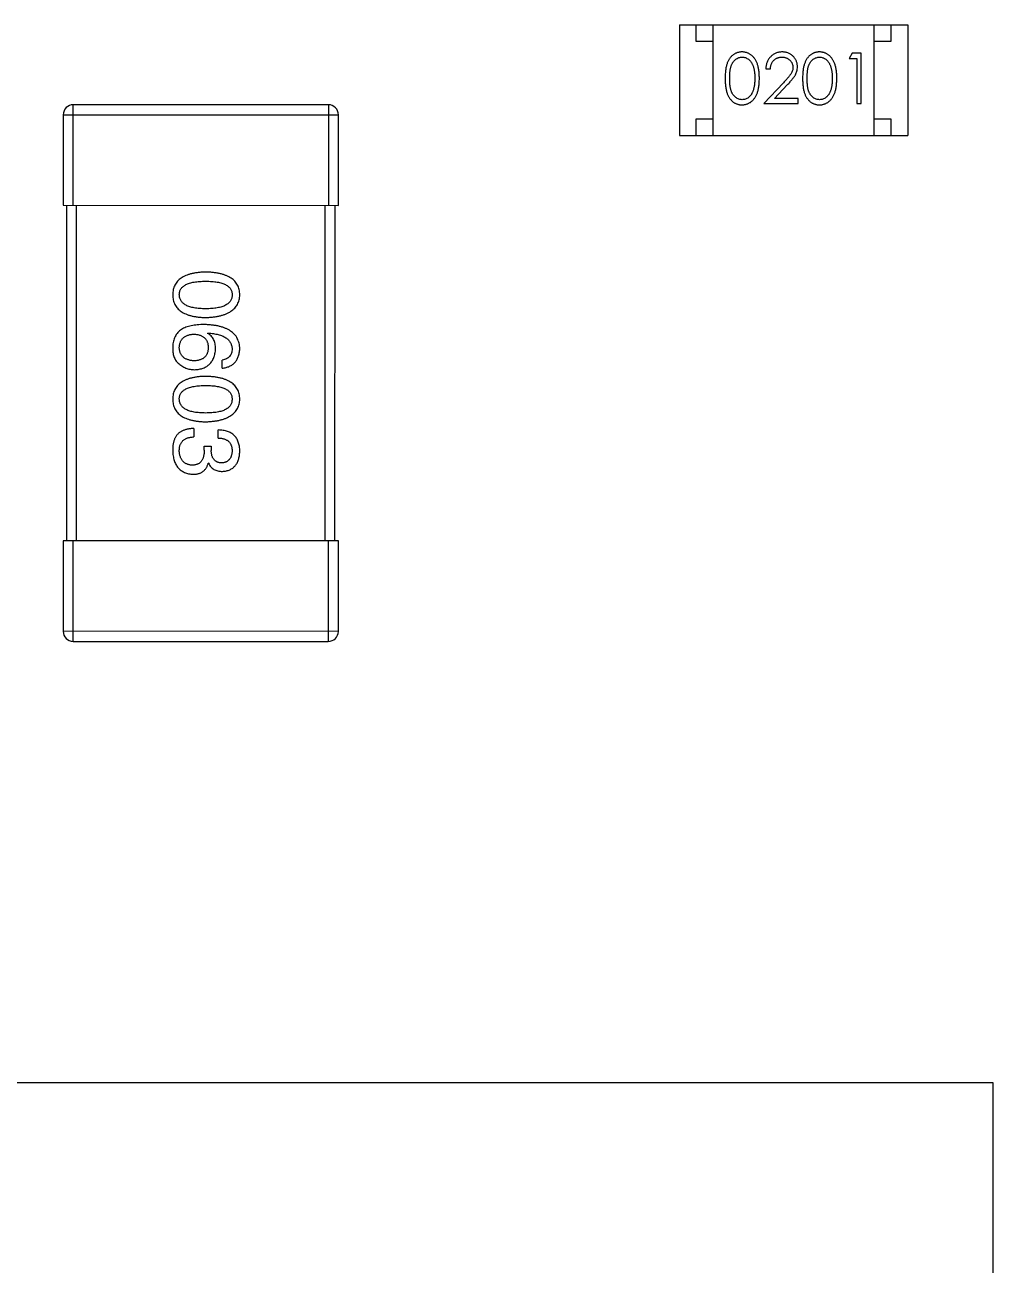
# Model space of a CAD drawing. Header units: millimetres. Extents: x 453.6 to 545.9, y 214.7 to 294.3.
# Drawn here: x 487.681 to 490.567, y 274.02 to 277.718 of the extents above; entities that cross this region are included whole.
import ezdxf

# ---------------------------------------------------------------- set-up
doc = ezdxf.new("R2010")
doc.units = ezdxf.units.MM
doc.header["$LTSCALE"] = 30.734
doc.layers.get('0').update_dxf_attribs({"linetype": 'CONTINUOUS'})

msp = doc.modelspace()

# ---------------------------------------------------------------- linework, layer by layer
at = {"linetype": 'Continuous'}
for p, q in [((489.632, 277.7181), (489.632, 277.3881)), ((489.632, 277.7181), (490.312, 277.7179)), ((489.682, 277.6681), (489.682, 277.7181)), ((489.732, 277.3881), (489.732, 277.7181)), ((490.212, 277.388), (490.212, 277.718)), ((490.262, 277.718), (490.262, 277.668)), ((490.312, 277.7179), (490.312, 277.3879)), ((489.732, 277.6681), (489.682, 277.6681)), ((490.262, 277.668), (490.212, 277.668)), ((490.1461, 277.6333), (490.1373, 277.6179)), ((490.1738, 277.6333), (490.1461, 277.6333)), ((490.1738, 277.4833), (490.1738, 277.6333)), ((490.1373, 277.6179), (490.1604, 277.6179)), ((490.1604, 277.6179), (490.1603, 277.4833)), ((489.8892, 277.5872), (489.9027, 277.5871)), ((489.9416, 277.5454), (489.8834, 277.4833)), ((489.9155, 277.4987), (489.9531, 277.5387)), ((487.8255, 277.18), (487.8255, 277.48)), ((488.5855, 277.4798), (487.8255, 277.48)), ((488.5855, 277.4798), (488.5855, 277.1798)), ((489.8834, 277.4833), (489.9853, 277.4833)), ((489.9853, 277.4987), (489.9155, 277.4987)), ((489.9853, 277.4833), (489.9853, 277.4987)), ((490.1603, 277.4833), (490.1738, 277.4833)), ((487.7955, 277.45), (487.7955, 277.18)), ((487.7955, 277.45), (488.6155, 277.4498)), ((488.6155, 277.1798), (488.6155, 277.4498)), ((489.682, 277.3881), (489.682, 277.4381)), ((489.682, 277.4381), (489.732, 277.4381)), ((490.212, 277.438), (490.262, 277.438)), ((490.262, 277.438), (490.262, 277.388)), ((489.632, 277.3881), (490.312, 277.3879)), ((487.7955, 277.18), (488.6155, 277.1798)), ((487.8055, 277.18), (487.8053, 276.18)), ((487.8353, 276.18), (487.8355, 277.18)), ((488.5755, 277.1798), (488.5753, 276.1798)), ((488.6053, 276.1798), (488.6055, 277.1798)), ((488.2255, 276.7982), (488.2266, 276.7993)), ((488.2692, 276.6944), (488.2692, 276.7184)), ((488.185, 276.5146), (488.185, 276.4895)), ((488.2572, 276.4862), (488.2572, 276.5103)), ((488.2156, 276.4502), (488.2156, 276.4622)), ((488.2156, 276.4622), (488.2364, 276.4622)), ((488.2364, 276.4622), (488.2364, 276.4491)), ((488.2287, 276.4108), (488.2276, 276.4108)), ((487.7953, 276.18), (487.7953, 275.91)), ((488.6153, 276.1798), (487.7953, 276.18)), ((487.8253, 275.88), (487.8253, 276.18)), ((488.5853, 276.1798), (488.5853, 275.8798)), ((488.6153, 275.9098), (488.6153, 276.1798)), ((488.6153, 275.9098), (487.7953, 275.91)), ((487.8253, 275.88), (488.5853, 275.8798)), ((490.5668, 274.5636), (487.4168, 274.5641)), ((490.5662, 271.4636), (490.5668, 274.5636))]:
    msp.add_line(p, q, dxfattribs=at)
for centre, start, end in [((487.8255, 277.45), 89.99, 179.99), ((488.5855, 277.4498), 359.99, 89.99), ((487.8253, 275.91), 179.99, 269.99), ((488.5853, 275.9098), 269.99, 359.99)]:
    msp.add_arc(centre, 0.03, start, end, dxfattribs=at)
for points, knots in [([(489.8182, 277.6372), (489.817, 277.6371), (489.8147, 277.6371), (489.8112, 277.6367), (489.8079, 277.636), (489.8046, 277.6351), (489.8014, 277.6339), (489.7982, 277.6325), (489.7952, 277.6308), (489.7923, 277.6288), (489.7894, 277.6266), (489.7868, 277.6242), (489.7843, 277.6214), (489.782, 277.6185), (489.7798, 277.6153), (489.7778, 277.6118), (489.776, 277.6081), (489.7743, 277.6042), (489.7728, 277.5998), (489.7716, 277.5951), (489.7704, 277.59), (489.7696, 277.5845), (489.7689, 277.5785), (489.7684, 277.5721), (489.7681, 277.5653), (489.7681, 277.5607), (489.768, 277.5583)], [0, 0, 0, 0, 0.033742, 0.066533, 0.099153, 0.13154, 0.164087, 0.196563, 0.229707, 0.263315, 0.297504, 0.331686, 0.366482, 0.4021, 0.438958, 0.476748, 0.515985, 0.556589, 0.599519, 0.645765, 0.695487, 0.748721, 0.805687, 0.866754, 0.931405, 1, 1, 1, 1]), ([(489.87, 277.5582), (489.8699, 277.5606), (489.8699, 277.565), (489.8696, 277.5716), (489.8691, 277.5778), (489.8683, 277.5837), (489.8674, 277.5891), (489.8662, 277.5943), (489.8648, 277.599), (489.8632, 277.6034), (489.8614, 277.6075), (489.8595, 277.6114), (489.8573, 277.6149), (489.8551, 277.6182), (489.8527, 277.6212), (489.8501, 277.624), (489.8474, 277.6265), (489.8445, 277.6288), (489.8416, 277.6308), (489.8385, 277.6325), (489.8353, 277.6339), (489.832, 277.6351), (489.8287, 277.636), (489.8253, 277.6367), (489.8218, 277.6371), (489.8194, 277.6371), (489.8182, 277.6372)], [0, 0, 0, 0, 0.065278, 0.127205, 0.186168, 0.241675, 0.294115, 0.343609, 0.390387, 0.434463, 0.476646, 0.517002, 0.555936, 0.593716, 0.630057, 0.665601, 0.700745, 0.734917, 0.768681, 0.802087, 0.834849, 0.867433, 0.900138, 0.932806, 0.966212, 1, 1, 1, 1]), ([(489.9381, 277.6371), (489.9364, 277.6371), (489.9332, 277.637), (489.9283, 277.6364), (489.9237, 277.6352), (489.9193, 277.6337), (489.9151, 277.6317), (489.911, 277.6293), (489.9072, 277.6264), (489.9037, 277.6231), (489.9004, 277.6195), (489.8975, 277.6156), (489.8951, 277.6115), (489.8931, 277.6071), (489.8914, 277.6024), (489.8903, 277.5976), (489.8895, 277.5924), (489.8893, 277.5889), (489.8892, 277.5872)], [0, 0, 0, 0, 0.06445, 0.126725, 0.187421, 0.247417, 0.306749, 0.366595, 0.427749, 0.490235, 0.553031, 0.614805, 0.676505, 0.738096, 0.801021, 0.864897, 0.931209, 1, 1, 1, 1]), ([(489.9834, 277.5925), (489.9834, 277.594), (489.9833, 277.5969), (489.9827, 277.6013), (489.9817, 277.6054), (489.9804, 277.6094), (489.9786, 277.6133), (489.9764, 277.617), (489.9739, 277.6205), (489.9709, 277.6239), (489.9677, 277.627), (489.9642, 277.6297), (489.9604, 277.632), (489.9565, 277.6339), (489.9522, 277.6354), (489.9477, 277.6364), (489.943, 277.637), (489.9398, 277.6371), (489.9381, 277.6371)], [0, 0, 0, 0, 0.06271, 0.123347, 0.183401, 0.242828, 0.302097, 0.36242, 0.423725, 0.487032, 0.550491, 0.612709, 0.674265, 0.73617, 0.799211, 0.863483, 0.930525, 1, 1, 1, 1]), ([(490.049, 277.6371), (490.0478, 277.6371), (490.0455, 277.6371), (490.042, 277.6367), (490.0386, 277.636), (490.0353, 277.6351), (490.0321, 277.6339), (490.029, 277.6324), (490.026, 277.6307), (490.023, 277.6288), (490.0202, 277.6266), (490.0175, 277.6241), (490.0151, 277.6214), (490.0128, 277.6184), (490.0106, 277.6152), (490.0086, 277.6118), (490.0068, 277.6081), (490.0051, 277.6041), (490.0036, 277.5998), (490.0023, 277.5951), (490.0012, 277.59), (490.0004, 277.5845), (489.9997, 277.5785), (489.9992, 277.5721), (489.9989, 277.5653), (489.9988, 277.5606), (489.9988, 277.5582)], [0, 0, 0, 0, 0.033742, 0.066533, 0.099153, 0.13154, 0.164087, 0.196563, 0.229707, 0.263315, 0.297504, 0.331686, 0.366482, 0.4021, 0.438958, 0.476748, 0.515985, 0.556589, 0.599519, 0.645765, 0.695487, 0.748721, 0.805687, 0.866754, 0.931405, 1, 1, 1, 1]), ([(490.1007, 277.5582), (490.1007, 277.5605), (490.1007, 277.565), (490.1004, 277.5716), (490.0998, 277.5778), (490.0991, 277.5836), (490.0981, 277.5891), (490.097, 277.5942), (490.0955, 277.599), (490.094, 277.6034), (490.0921, 277.6075), (490.0902, 277.6113), (490.0881, 277.6149), (490.0859, 277.6182), (490.0835, 277.6212), (490.0809, 277.624), (490.0782, 277.6265), (490.0753, 277.6287), (490.0723, 277.6307), (490.0692, 277.6324), (490.0661, 277.6339), (490.0628, 277.6351), (490.0595, 277.636), (490.056, 277.6367), (490.0525, 277.6371), (490.0502, 277.6371), (490.049, 277.6371)], [0, 0, 0, 0, 0.065278, 0.127205, 0.186168, 0.241675, 0.294115, 0.343609, 0.390387, 0.434463, 0.476646, 0.517002, 0.555936, 0.593716, 0.630057, 0.665601, 0.700745, 0.734917, 0.768681, 0.802087, 0.834849, 0.867433, 0.900138, 0.932806, 0.966212, 1, 1, 1, 1]), ([(489.7815, 277.5583), (489.7815, 277.5603), (489.7815, 277.5642), (489.7818, 277.5699), (489.7821, 277.5752), (489.7826, 277.5801), (489.7832, 277.5846), (489.7841, 277.5888), (489.785, 277.5925), (489.7861, 277.5959), (489.7873, 277.599), (489.7887, 277.6019), (489.7902, 277.6046), (489.7918, 277.6071), (489.7935, 277.6095), (489.7954, 277.6116), (489.7975, 277.6136), (489.8003, 277.6158), (489.8041, 277.6181), (489.8088, 277.6203), (489.8137, 277.6215), (489.817, 277.6217), (489.8187, 277.6218)], [0, 0, 0, 0, 0.073302, 0.142286, 0.206253, 0.266017, 0.321612, 0.372532, 0.419497, 0.462398, 0.502825, 0.541489, 0.579034, 0.615143, 0.650298, 0.684912, 0.718701, 0.752189, 0.817245, 0.879117, 0.939613, 1, 1, 1, 1]), ([(489.8187, 277.6218), (489.8203, 277.6217), (489.8236, 277.6215), (489.8284, 277.6203), (489.8331, 277.6181), (489.8368, 277.6158), (489.8397, 277.6135), (489.8417, 277.6115), (489.8437, 277.6093), (489.8455, 277.6068), (489.8472, 277.6041), (489.8487, 277.6011), (489.8502, 277.598), (489.8515, 277.5945), (489.8527, 277.5909), (489.8537, 277.587), (489.8546, 277.5828), (489.8553, 277.5784), (489.8558, 277.5737), (489.8563, 277.5688), (489.8564, 277.5636), (489.8565, 277.5601), (489.8565, 277.5583)], [0, 0, 0, 0, 0.059689, 0.119507, 0.181075, 0.246162, 0.279894, 0.314468, 0.350403, 0.387474, 0.426147, 0.466624, 0.508745, 0.553328, 0.600058, 0.649177, 0.700552, 0.754894, 0.811825, 0.871514, 0.934319, 1, 1, 1, 1]), ([(489.9027, 277.5871), (489.9028, 277.5885), (489.903, 277.5911), (489.9038, 277.5949), (489.9047, 277.5984), (489.906, 277.6017), (489.9075, 277.6048), (489.9092, 277.6077), (489.9112, 277.6103), (489.9135, 277.6127), (489.9159, 277.6148), (489.9185, 277.6167), (489.9213, 277.6183), (489.9243, 277.6195), (489.9273, 277.6205), (489.9306, 277.6212), (489.934, 277.6217), (489.9363, 277.6217), (489.9374, 277.6218)], [0, 0, 0, 0, 0.073648, 0.143686, 0.210962, 0.275557, 0.338064, 0.399311, 0.4594, 0.51934, 0.579024, 0.637809, 0.695959, 0.754122, 0.813113, 0.873453, 0.935561, 1, 1, 1, 1]), ([(489.9374, 277.6218), (489.9386, 277.6217), (489.9408, 277.6217), (489.944, 277.6212), (489.9471, 277.6205), (489.9501, 277.6196), (489.9529, 277.6183), (489.9556, 277.6167), (489.9582, 277.6149), (489.9606, 277.6128), (489.9628, 277.6105), (489.9647, 277.6081), (489.9663, 277.6056), (489.9677, 277.603), (489.9687, 277.6002), (489.9694, 277.5973), (489.9699, 277.5944), (489.9699, 277.5924), (489.97, 277.5913)], [0, 0, 0, 0, 0.068027, 0.133505, 0.19695, 0.26027, 0.322741, 0.384982, 0.448465, 0.513424, 0.578224, 0.640011, 0.700094, 0.760067, 0.819012, 0.877878, 0.938035, 1, 1, 1, 1]), ([(489.97, 277.5913), (489.9699, 277.5897), (489.9698, 277.5865), (489.9687, 277.5817), (489.967, 277.577), (489.9651, 277.5732), (489.963, 277.5701), (489.9611, 277.5674), (489.9588, 277.5645), (489.9561, 277.5612), (489.953, 277.5577), (489.9496, 277.5538), (489.9457, 277.5497), (489.943, 277.5469), (489.9416, 277.5454)], [0, 0, 0, 0, 0.088014, 0.174976, 0.2638, 0.355443, 0.406413, 0.465519, 0.533076, 0.609353, 0.693899, 0.787171, 0.889197, 1, 1, 1, 1]), ([(489.9531, 277.5387), (489.9545, 277.5403), (489.9573, 277.5432), (489.9612, 277.5476), (489.9648, 277.5517), (489.968, 277.5556), (489.9708, 277.5592), (489.9733, 277.5626), (489.9754, 277.5658), (489.9777, 277.5696), (489.9801, 277.5743), (489.982, 277.5802), (489.9832, 277.5863), (489.9834, 277.5905), (489.9834, 277.5925)], [0, 0, 0, 0, 0.09953, 0.192079, 0.277712, 0.357454, 0.429648, 0.495771, 0.555538, 0.608657, 0.707578, 0.804328, 0.901298, 1, 1, 1, 1]), ([(490.0123, 277.5583), (490.0123, 277.5603), (490.0123, 277.5642), (490.0125, 277.5699), (490.0129, 277.5751), (490.0134, 277.58), (490.014, 277.5846), (490.0148, 277.5887), (490.0157, 277.5925), (490.0168, 277.5959), (490.0181, 277.599), (490.0194, 277.6019), (490.0209, 277.6046), (490.0226, 277.6071), (490.0243, 277.6094), (490.0262, 277.6116), (490.0282, 277.6135), (490.0311, 277.6158), (490.0348, 277.6181), (490.0395, 277.6202), (490.0444, 277.6215), (490.0478, 277.6217), (490.0494, 277.6217)], [0, 0, 0, 0, 0.073302, 0.142286, 0.206253, 0.266017, 0.321612, 0.372532, 0.419497, 0.462398, 0.502825, 0.541489, 0.579034, 0.615143, 0.650298, 0.684912, 0.718701, 0.752189, 0.817245, 0.879117, 0.939613, 1, 1, 1, 1]), ([(490.0494, 277.6217), (490.0511, 277.6217), (490.0543, 277.6215), (490.0592, 277.6202), (490.0639, 277.6181), (490.0676, 277.6158), (490.0705, 277.6135), (490.0725, 277.6115), (490.0745, 277.6092), (490.0763, 277.6068), (490.078, 277.604), (490.0795, 277.6011), (490.081, 277.5979), (490.0823, 277.5945), (490.0834, 277.5908), (490.0845, 277.5869), (490.0853, 277.5827), (490.0861, 277.5783), (490.0866, 277.5737), (490.087, 277.5688), (490.0872, 277.5636), (490.0872, 277.5601), (490.0873, 277.5583)], [0, 0, 0, 0, 0.059689, 0.119507, 0.181075, 0.246162, 0.279894, 0.314468, 0.350403, 0.387474, 0.426147, 0.466624, 0.508745, 0.553328, 0.600058, 0.649177, 0.700552, 0.754894, 0.811825, 0.871514, 0.934319, 1, 1, 1, 1]), ([(489.768, 277.5583), (489.7681, 277.5559), (489.7681, 277.5512), (489.7684, 277.5445), (489.7689, 277.5381), (489.7696, 277.5322), (489.7705, 277.5266), (489.7716, 277.5215), (489.7729, 277.5168), (489.7744, 277.5124), (489.7761, 277.5084), (489.7779, 277.5047), (489.78, 277.5012), (489.7821, 277.498), (489.7844, 277.4951), (489.7869, 277.4923), (489.7896, 277.4899), (489.7923, 277.4877), (489.7953, 277.4858), (489.7983, 277.4841), (489.8014, 277.4826), (489.8046, 277.4815), (489.8078, 277.4806), (489.8112, 277.4799), (489.8147, 277.4795), (489.817, 277.4795), (489.8182, 277.4795)], [0, 0, 0, 0, 0.068113, 0.132564, 0.193427, 0.250218, 0.303569, 0.353576, 0.400235, 0.443586, 0.484619, 0.524292, 0.56238, 0.599049, 0.63494, 0.669782, 0.704009, 0.737842, 0.771098, 0.803896, 0.836415, 0.868639, 0.900715, 0.933378, 0.966213, 1, 1, 1, 1]), ([(489.8186, 277.4949), (489.817, 277.4949), (489.8137, 277.4951), (489.8088, 277.4964), (489.8041, 277.4985), (489.8003, 277.5009), (489.7974, 277.5032), (489.7954, 277.5051), (489.7935, 277.5072), (489.7917, 277.5095), (489.7901, 277.5121), (489.7886, 277.5148), (489.7873, 277.5177), (489.786, 277.5208), (489.7849, 277.5242), (489.784, 277.528), (489.7833, 277.5321), (489.7826, 277.5366), (489.7821, 277.5415), (489.7818, 277.5468), (489.7815, 277.5524), (489.7815, 277.5563), (489.7815, 277.5583)], [0, 0, 0, 0, 0.060034, 0.120278, 0.182348, 0.247919, 0.281641, 0.315701, 0.350322, 0.385703, 0.421819, 0.459196, 0.497866, 0.538301, 0.58121, 0.628183, 0.679403, 0.734699, 0.794074, 0.858416, 0.927049, 1, 1, 1, 1]), ([(489.8182, 277.4795), (489.8194, 277.4795), (489.8217, 277.4795), (489.8253, 277.48), (489.8287, 277.4806), (489.832, 277.4816), (489.8353, 277.4828), (489.8385, 277.4842), (489.8416, 277.486), (489.8446, 277.4879), (489.8475, 277.4902), (489.8502, 277.4927), (489.8528, 277.4955), (489.8552, 277.4986), (489.8575, 277.5019), (489.8596, 277.5054), (489.8615, 277.5092), (489.8633, 277.5133), (489.8649, 277.5177), (489.8662, 277.5224), (489.8674, 277.5275), (489.8683, 277.533), (489.869, 277.5388), (489.8696, 277.5449), (489.8699, 277.5515), (489.8699, 277.556), (489.87, 277.5582)], [0, 0, 0, 0, 0.033824, 0.067298, 0.10028, 0.133019, 0.165736, 0.198792, 0.232372, 0.266409, 0.301016, 0.336196, 0.371972, 0.408574, 0.446394, 0.485225, 0.525372, 0.567224, 0.611081, 0.65775, 0.70702, 0.759235, 0.814484, 0.873227, 0.934937, 1, 1, 1, 1]), ([(489.8565, 277.5583), (489.8565, 277.5565), (489.8564, 277.553), (489.8562, 277.5477), (489.8557, 277.5427), (489.8551, 277.5379), (489.8543, 277.5333), (489.8534, 277.5289), (489.8522, 277.5247), (489.8513, 277.5219), (489.8508, 277.5206)], [0, 0, 0, 0, 0.141157, 0.277773, 0.409244, 0.535676, 0.657497, 0.775458, 0.889412, 1, 1, 1, 1]), ([(489.9988, 277.5582), (489.9988, 277.5558), (489.9988, 277.5512), (489.9992, 277.5444), (489.9996, 277.5381), (490.0004, 277.5321), (490.0013, 277.5266), (490.0023, 277.5215), (490.0036, 277.5167), (490.0052, 277.5124), (490.0069, 277.5084), (490.0087, 277.5047), (490.0107, 277.5012), (490.0129, 277.498), (490.0152, 277.495), (490.0177, 277.4923), (490.0203, 277.4899), (490.0231, 277.4877), (490.026, 277.4857), (490.0291, 277.4841), (490.0321, 277.4826), (490.0353, 277.4815), (490.0386, 277.4806), (490.042, 277.4799), (490.0454, 277.4795), (490.0478, 277.4795), (490.0489, 277.4794)], [0, 0, 0, 0, 0.068113, 0.132564, 0.193427, 0.250218, 0.303569, 0.353576, 0.400235, 0.443586, 0.484619, 0.524292, 0.56238, 0.599049, 0.63494, 0.669782, 0.704009, 0.737842, 0.771098, 0.803896, 0.836415, 0.868639, 0.900715, 0.933378, 0.966213, 1, 1, 1, 1]), ([(490.0494, 277.4948), (490.0477, 277.4949), (490.0444, 277.4951), (490.0396, 277.4964), (490.0348, 277.4984), (490.0311, 277.5008), (490.0282, 277.5031), (490.0262, 277.505), (490.0243, 277.5072), (490.0225, 277.5095), (490.0209, 277.512), (490.0194, 277.5147), (490.018, 277.5176), (490.0168, 277.5207), (490.0157, 277.5242), (490.0148, 277.5279), (490.014, 277.5321), (490.0134, 277.5366), (490.0129, 277.5415), (490.0125, 277.5467), (490.0123, 277.5524), (490.0123, 277.5563), (490.0123, 277.5583)], [0, 0, 0, 0, 0.060034, 0.120278, 0.182348, 0.247919, 0.281641, 0.315701, 0.350322, 0.385703, 0.421819, 0.459196, 0.497866, 0.538301, 0.58121, 0.628183, 0.679403, 0.734699, 0.794074, 0.858416, 0.927049, 1, 1, 1, 1]), ([(490.0489, 277.4794), (490.0501, 277.4794), (490.0525, 277.4795), (490.056, 277.4799), (490.0595, 277.4806), (490.0628, 277.4815), (490.0661, 277.4827), (490.0693, 277.4842), (490.0724, 277.4859), (490.0754, 277.4879), (490.0783, 277.4902), (490.081, 277.4927), (490.0836, 277.4955), (490.086, 277.4985), (490.0883, 277.5018), (490.0903, 277.5054), (490.0923, 277.5092), (490.094, 277.5132), (490.0957, 277.5176), (490.097, 277.5224), (490.0981, 277.5275), (490.0991, 277.5329), (490.0998, 277.5387), (490.1004, 277.5449), (490.1006, 277.5514), (490.1007, 277.5559), (490.1007, 277.5582)], [0, 0, 0, 0, 0.033824, 0.067298, 0.10028, 0.133019, 0.165736, 0.198792, 0.232372, 0.266409, 0.301016, 0.336196, 0.371972, 0.408574, 0.446394, 0.485225, 0.525372, 0.567224, 0.611081, 0.65775, 0.70702, 0.759235, 0.814484, 0.873227, 0.934937, 1, 1, 1, 1]), ([(490.0873, 277.5583), (490.0873, 277.5565), (490.0872, 277.5529), (490.0869, 277.5477), (490.0865, 277.5427), (490.0859, 277.5379), (490.0851, 277.5333), (490.0841, 277.5288), (490.083, 277.5246), (490.082, 277.5219), (490.0816, 277.5206)], [0, 0, 0, 0, 0.141157, 0.277773, 0.409244, 0.535676, 0.657497, 0.775458, 0.889412, 1, 1, 1, 1]), ([(489.8508, 277.5206), (489.8504, 277.5196), (489.8497, 277.5175), (489.8483, 277.5146), (489.8469, 277.5119), (489.8453, 277.5093), (489.8435, 277.507), (489.8417, 277.5049), (489.8397, 277.503), (489.8369, 277.5007), (489.8332, 277.4984), (489.8285, 277.4964), (489.8236, 277.4951), (489.8203, 277.4949), (489.8186, 277.4949)], [0, 0, 0, 0, 0.075949, 0.148549, 0.218996, 0.286119, 0.351826, 0.416074, 0.478265, 0.540325, 0.660405, 0.774606, 0.887187, 1, 1, 1, 1]), ([(490.0816, 277.5206), (490.0812, 277.5195), (490.0804, 277.5175), (490.0791, 277.5145), (490.0776, 277.5118), (490.076, 277.5093), (490.0743, 277.507), (490.0724, 277.5048), (490.0704, 277.5029), (490.0676, 277.5007), (490.0639, 277.4983), (490.0592, 277.4963), (490.0544, 277.495), (490.0511, 277.4949), (490.0494, 277.4948)], [0, 0, 0, 0, 0.075949, 0.148549, 0.218996, 0.286119, 0.351826, 0.416074, 0.478265, 0.540325, 0.660405, 0.774606, 0.887187, 1, 1, 1, 1]), ([(488.2201, 276.9809), (488.2162, 276.9808), (488.2085, 276.9805), (488.1975, 276.9795), (488.1872, 276.9781), (488.1776, 276.976), (488.1688, 276.9736), (488.1608, 276.9706), (488.1534, 276.9671), (488.1469, 276.9631), (488.141, 276.9586), (488.136, 276.9536), (488.1317, 276.9481), (488.1281, 276.9421), (488.1254, 276.9355), (488.1233, 276.9285), (488.1221, 276.921), (488.1218, 276.9159), (488.1217, 276.9132)], [0, 0, 0, 0, 0.087693, 0.170223, 0.247496, 0.319826, 0.387768, 0.451403, 0.511459, 0.568358, 0.622671, 0.675251, 0.726739, 0.778422, 0.830759, 0.884394, 0.940865, 1, 1, 1, 1]), ([(488.3217, 276.9132), (488.3216, 276.9158), (488.3214, 276.921), (488.3201, 276.9285), (488.3179, 276.9355), (488.3151, 276.942), (488.3114, 276.9481), (488.307, 276.9536), (488.3018, 276.9586), (488.2957, 276.9631), (488.2889, 276.9671), (488.2814, 276.9705), (488.2731, 276.9736), (488.2639, 276.976), (488.2541, 276.9781), (488.2434, 276.9795), (488.232, 276.9805), (488.2241, 276.9808), (488.2201, 276.9809)], [0, 0, 0, 0, 0.057911, 0.113262, 0.165956, 0.217443, 0.268511, 0.319665, 0.372, 0.426129, 0.483365, 0.543779, 0.607756, 0.676562, 0.749704, 0.827713, 0.911177, 1, 1, 1, 1]), ([(488.1414, 276.9132), (488.1414, 276.9148), (488.1416, 276.918), (488.1425, 276.9227), (488.144, 276.927), (488.1463, 276.931), (488.149, 276.9346), (488.1524, 276.938), (488.1565, 276.941), (488.1611, 276.9437), (488.1664, 276.946), (488.1722, 276.9481), (488.1788, 276.9497), (488.1858, 276.9512), (488.1935, 276.9523), (488.2018, 276.953), (488.2107, 276.9535), (488.2169, 276.9536), (488.2201, 276.9536)], [0, 0, 0, 0, 0.049766, 0.097012, 0.143225, 0.188786, 0.235079, 0.282962, 0.333687, 0.387747, 0.445963, 0.508657, 0.576545, 0.649868, 0.72822, 0.812712, 0.903543, 1, 1, 1, 1]), ([(488.2201, 276.9536), (488.2232, 276.9536), (488.2294, 276.9535), (488.2383, 276.953), (488.2467, 276.9523), (488.2543, 276.9512), (488.2614, 276.9497), (488.2679, 276.9481), (488.2738, 276.946), (488.279, 276.9436), (488.2837, 276.941), (488.2877, 276.938), (488.2911, 276.9346), (488.2939, 276.931), (488.2961, 276.927), (488.2977, 276.9226), (488.2986, 276.918), (488.2987, 276.9148), (488.2988, 276.9132)], [0, 0, 0, 0, 0.096452, 0.187278, 0.271765, 0.350519, 0.423437, 0.491321, 0.554011, 0.612224, 0.666281, 0.717003, 0.764884, 0.811423, 0.856783, 0.902993, 0.950236, 1, 1, 1, 1]), ([(488.1217, 276.9132), (488.1218, 276.9106), (488.1221, 276.9054), (488.1233, 276.8979), (488.1254, 276.8909), (488.1281, 276.8843), (488.1317, 276.8783), (488.1359, 276.8728), (488.141, 276.8678), (488.1468, 276.8633), (488.1534, 276.8593), (488.1607, 276.8558), (488.1688, 276.8528), (488.1776, 276.8503), (488.1871, 276.8483), (488.1975, 276.8469), (488.2085, 276.8458), (488.2161, 276.8456), (488.2201, 276.8454)], [0, 0, 0, 0, 0.059134, 0.115603, 0.169236, 0.221572, 0.273254, 0.32474, 0.377319, 0.431815, 0.488555, 0.548609, 0.612242, 0.680182, 0.75251, 0.829782, 0.91231, 1, 1, 1, 1]), ([(488.2201, 276.8717), (488.2169, 276.8717), (488.2109, 276.8717), (488.202, 276.8722), (488.1938, 276.873), (488.1862, 276.8742), (488.1792, 276.8756), (488.1727, 276.8774), (488.1669, 276.8794), (488.1617, 276.8819), (488.157, 276.8847), (488.1529, 276.8878), (488.1495, 276.8912), (488.1466, 276.895), (488.1444, 276.8991), (488.1427, 276.9035), (488.1417, 276.9082), (488.1415, 276.9115), (488.1414, 276.9132)], [0, 0, 0, 0, 0.094834, 0.184067, 0.267029, 0.344713, 0.417334, 0.484367, 0.546941, 0.604717, 0.65953, 0.710539, 0.759381, 0.806382, 0.853027, 0.900623, 0.949121, 1, 1, 1, 1]), ([(488.2201, 276.8454), (488.2241, 276.8456), (488.2319, 276.8459), (488.2432, 276.8471), (488.2537, 276.8487), (488.2635, 276.8507), (488.2726, 276.8533), (488.2809, 276.8563), (488.2884, 276.8598), (488.2952, 276.8638), (488.3012, 276.8683), (488.3065, 276.8733), (488.311, 276.8787), (488.3147, 276.8847), (488.3176, 276.8911), (488.3198, 276.8981), (488.3212, 276.9054), (488.3215, 276.9106), (488.3217, 276.9132)], [0, 0, 0, 0, 0.088475, 0.171606, 0.249595, 0.322626, 0.391327, 0.455765, 0.516374, 0.573675, 0.628522, 0.681161, 0.732559, 0.783563, 0.83504, 0.887639, 0.942585, 1, 1, 1, 1]), ([(488.2988, 276.9132), (488.2987, 276.9115), (488.2986, 276.9082), (488.2977, 276.9035), (488.2961, 276.899), (488.294, 276.8949), (488.2911, 276.8912), (488.2877, 276.8877), (488.2836, 276.8847), (488.279, 276.8819), (488.2738, 276.8794), (488.2679, 276.8773), (488.2614, 276.8756), (488.2543, 276.8741), (488.2466, 276.873), (488.2383, 276.8722), (488.2294, 276.8717), (488.2232, 276.8717), (488.2201, 276.8717)], [0, 0, 0, 0, 0.050604, 0.098688, 0.145699, 0.191791, 0.238625, 0.286717, 0.337546, 0.391814, 0.449755, 0.512106, 0.579685, 0.652048, 0.730262, 0.814146, 0.904281, 1, 1, 1, 1]), ([(488.2157, 276.8244), (488.2121, 276.8244), (488.2053, 276.8243), (488.1952, 276.8236), (488.1858, 276.8226), (488.177, 276.821), (488.1688, 276.819), (488.1613, 276.8166), (488.1543, 276.8137), (488.15, 276.8114), (488.1479, 276.8102)], [0, 0, 0, 0, 0.151498, 0.29521, 0.430242, 0.557137, 0.677306, 0.790845, 0.898111, 1, 1, 1, 1]), ([(488.3217, 276.7523), (488.3215, 276.7551), (488.3212, 276.7606), (488.3197, 276.7686), (488.3174, 276.7761), (488.3144, 276.783), (488.3105, 276.7895), (488.3058, 276.7953), (488.3004, 276.8007), (488.2941, 276.8054), (488.287, 276.8097), (488.2792, 276.8134), (488.2705, 276.8166), (488.2611, 276.8192), (488.2509, 276.8214), (488.2398, 276.8229), (488.228, 276.824), (488.2199, 276.8243), (488.2157, 276.8244)], [0, 0, 0, 0, 0.058957, 0.115262, 0.16907, 0.221312, 0.273147, 0.324961, 0.377649, 0.432026, 0.488925, 0.549039, 0.612912, 0.680653, 0.753056, 0.830314, 0.912483, 1, 1, 1, 1]), ([(488.1479, 276.8102), (488.1459, 276.8087), (488.1419, 276.8058), (488.1368, 276.8006), (488.1323, 276.7949), (488.1287, 276.7887), (488.1257, 276.782), (488.1236, 276.7747), (488.1221, 276.767), (488.1218, 276.7616), (488.1217, 276.7589)], [0, 0, 0, 0, 0.125033, 0.246266, 0.36603, 0.485265, 0.606781, 0.732144, 0.862551, 1, 1, 1, 1]), ([(488.1414, 276.7545), (488.1414, 276.7561), (488.1415, 276.7592), (488.1422, 276.7637), (488.1431, 276.7679), (488.1444, 276.7718), (488.146, 276.7755), (488.148, 276.7788), (488.1502, 276.7819), (488.1528, 276.7846), (488.1557, 276.7871), (488.159, 276.7892), (488.1625, 276.7911), (488.1664, 276.7927), (488.1706, 276.7939), (488.1751, 276.7949), (488.18, 276.7957), (488.1833, 276.7959), (488.1851, 276.796)], [0, 0, 0, 0, 0.070403, 0.137196, 0.200053, 0.260887, 0.31876, 0.37535, 0.430743, 0.485927, 0.541678, 0.598832, 0.657726, 0.719441, 0.783504, 0.851852, 0.923533, 1, 1, 1, 1]), ([(488.1851, 276.796), (488.1868, 276.7959), (488.19, 276.7957), (488.1948, 276.795), (488.1992, 276.794), (488.2033, 276.7927), (488.2071, 276.7912), (488.2105, 276.7894), (488.2137, 276.7873), (488.2165, 276.7848), (488.2191, 276.7822), (488.2212, 276.7792), (488.2232, 276.776), (488.2247, 276.7724), (488.226, 276.7686), (488.2269, 276.7645), (488.2275, 276.7601), (488.2276, 276.7571), (488.2277, 276.7556)], [0, 0, 0, 0, 0.076072, 0.148369, 0.216753, 0.281358, 0.342792, 0.401604, 0.458929, 0.514444, 0.569818, 0.625343, 0.681554, 0.739608, 0.800134, 0.863477, 0.929547, 1, 1, 1, 1]), ([(488.2495, 276.7523), (488.2495, 276.7549), (488.2494, 276.76), (488.2482, 276.7673), (488.2463, 276.774), (488.2437, 276.7802), (488.2403, 276.7857), (488.2361, 276.7906), (488.2312, 276.7948), (488.2274, 276.797), (488.2255, 276.7982)], [0, 0, 0, 0, 0.144617, 0.279572, 0.40596, 0.526097, 0.64389, 0.760003, 0.877724, 1, 1, 1, 1]), ([(488.2266, 276.7993), (488.2294, 276.7991), (488.2349, 276.7987), (488.2429, 276.7977), (488.2503, 276.7964), (488.2572, 276.7948), (488.2636, 276.7929), (488.2695, 276.7907), (488.2748, 276.7883), (488.2796, 276.7855), (488.2838, 276.7823), (488.2876, 276.779), (488.2908, 276.7753), (488.2934, 276.7712), (488.2957, 276.7669), (488.2972, 276.7623), (488.2983, 276.7574), (488.2986, 276.754), (488.2987, 276.7523)], [0, 0, 0, 0, 0.089218, 0.173709, 0.252753, 0.326963, 0.397099, 0.462534, 0.524018, 0.582178, 0.637235, 0.689955, 0.741228, 0.791618, 0.841661, 0.892925, 0.945259, 1, 1, 1, 1]), ([(488.1217, 276.7589), (488.1216, 276.7561), (488.1215, 276.7506), (488.1222, 276.7428), (488.1233, 276.7357), (488.1251, 276.7292), (488.1274, 276.7233), (488.1304, 276.7181), (488.1338, 276.7134), (488.1367, 276.7109), (488.1381, 276.7097)], [0, 0, 0, 0, 0.156782, 0.301945, 0.436395, 0.561474, 0.678489, 0.78853, 0.894967, 1, 1, 1, 1]), ([(488.1862, 276.7162), (488.1844, 276.7163), (488.1811, 276.7166), (488.1762, 276.7173), (488.1717, 276.7182), (488.1674, 276.7194), (488.1635, 276.7208), (488.1599, 276.7226), (488.1566, 276.7245), (488.1536, 276.7268), (488.151, 276.7294), (488.1486, 276.7322), (488.1466, 276.7352), (488.1449, 276.7386), (488.1435, 276.7422), (488.1424, 276.746), (488.1417, 276.7502), (488.1415, 276.753), (488.1414, 276.7545)], [0, 0, 0, 0, 0.078863, 0.153308, 0.223539, 0.289857, 0.35341, 0.413572, 0.471721, 0.528235, 0.584279, 0.638781, 0.69466, 0.751251, 0.809198, 0.869697, 0.933318, 1, 1, 1, 1]), ([(488.2277, 276.7556), (488.2276, 276.7541), (488.2275, 276.7511), (488.2269, 276.7469), (488.226, 276.7429), (488.2248, 276.7392), (488.2232, 276.7358), (488.2214, 276.7326), (488.2192, 276.7297), (488.2168, 276.7271), (488.214, 276.7248), (488.211, 276.7227), (488.2076, 276.7209), (488.2039, 276.7194), (488.1999, 276.7182), (488.1956, 276.7172), (488.191, 276.7166), (488.1878, 276.7163), (488.1862, 276.7162)], [0, 0, 0, 0, 0.069884, 0.136529, 0.199638, 0.259844, 0.317774, 0.374356, 0.430026, 0.485148, 0.5409, 0.597889, 0.657472, 0.718614, 0.783613, 0.85129, 0.923712, 1, 1, 1, 1]), ([(488.1872, 276.69), (488.1896, 276.6901), (488.1942, 276.6904), (488.2008, 276.6914), (488.207, 276.6928), (488.2128, 276.6946), (488.2182, 276.6969), (488.2232, 276.6997), (488.2277, 276.7029), (488.2318, 276.7066), (488.2355, 276.7108), (488.2389, 276.7153), (488.2417, 276.7204), (488.2441, 276.7259), (488.2462, 276.7318), (488.2477, 276.7383), (488.2489, 276.7451), (488.2493, 276.7498), (488.2495, 276.7523)], [0, 0, 0, 0, 0.071527, 0.139094, 0.20346, 0.264939, 0.323904, 0.381383, 0.437591, 0.493343, 0.549401, 0.606085, 0.664838, 0.725424, 0.788712, 0.855452, 0.925772, 1, 1, 1, 1]), ([(488.2987, 276.7523), (488.2987, 276.75), (488.2985, 276.7457), (488.2971, 276.7396), (488.2948, 276.7341), (488.2915, 276.7294), (488.2872, 276.7255), (488.2821, 276.7223), (488.276, 276.7199), (488.2715, 276.7189), (488.2692, 276.7184)], [0, 0, 0, 0, 0.136586, 0.261496, 0.378089, 0.490612, 0.605522, 0.725767, 0.8561, 1, 1, 1, 1]), ([(488.2692, 276.6944), (488.2712, 276.6946), (488.2751, 276.6951), (488.2807, 276.6964), (488.286, 276.6979), (488.2909, 276.6999), (488.2955, 276.7023), (488.2997, 276.705), (488.3035, 276.708), (488.307, 276.7115), (488.3101, 276.7153), (488.3129, 276.7195), (488.3153, 276.7241), (488.3173, 276.729), (488.3189, 276.7343), (488.3202, 276.74), (488.3212, 276.746), (488.3215, 276.7501), (488.3217, 276.7523)], [0, 0, 0, 0, 0.06947, 0.136096, 0.199592, 0.260665, 0.319672, 0.377156, 0.433415, 0.489984, 0.546535, 0.604276, 0.663499, 0.725182, 0.788953, 0.855683, 0.926216, 1, 1, 1, 1]), ([(488.1381, 276.7097), (488.1398, 276.7081), (488.1432, 276.705), (488.1488, 276.701), (488.1546, 276.6976), (488.1607, 276.6948), (488.167, 276.6926), (488.1735, 276.6911), (488.1803, 276.6902), (488.1849, 276.6901), (488.1872, 276.69)], [0, 0, 0, 0, 0.129393, 0.255335, 0.378531, 0.500878, 0.622934, 0.746191, 0.87096, 1, 1, 1, 1]), ([(488.22, 276.6701), (488.2161, 276.6699), (488.2085, 276.6697), (488.1974, 276.6687), (488.1871, 276.6672), (488.1776, 276.6652), (488.1688, 276.6627), (488.1607, 276.6597), (488.1534, 276.6562), (488.1468, 276.6522), (488.141, 276.6478), (488.1359, 276.6427), (488.1316, 276.6372), (488.1281, 276.6312), (488.1253, 276.6247), (488.1233, 276.6177), (488.122, 276.6102), (488.1218, 276.605), (488.1217, 276.6023)], [0, 0, 0, 0, 0.087693, 0.170223, 0.247496, 0.319826, 0.387768, 0.451403, 0.511459, 0.568358, 0.622671, 0.675251, 0.726739, 0.778422, 0.830759, 0.884394, 0.940865, 1, 1, 1, 1]), ([(488.3217, 276.6023), (488.3215, 276.6049), (488.3213, 276.6101), (488.32, 276.6176), (488.3179, 276.6246), (488.3151, 276.6312), (488.3114, 276.6372), (488.3069, 276.6427), (488.3017, 276.6477), (488.2957, 276.6522), (488.2889, 276.6562), (488.2813, 276.6597), (488.273, 276.6627), (488.2639, 276.6652), (488.254, 276.6672), (488.2434, 276.6686), (488.232, 276.6697), (488.2241, 276.6699), (488.22, 276.6701)], [0, 0, 0, 0, 0.057911, 0.113262, 0.165956, 0.217443, 0.268511, 0.319665, 0.372, 0.426129, 0.483365, 0.543779, 0.607756, 0.676562, 0.749704, 0.827713, 0.911177, 1, 1, 1, 1]), ([(488.1413, 276.6023), (488.1414, 276.604), (488.1415, 276.6072), (488.1424, 276.6118), (488.1439, 276.6161), (488.1462, 276.6201), (488.149, 276.6238), (488.1524, 276.6271), (488.1564, 276.6301), (488.1611, 276.6328), (488.1663, 276.6352), (488.1722, 276.6372), (488.1787, 276.6389), (488.1858, 276.6404), (488.1935, 276.6414), (488.2018, 276.6422), (488.2107, 276.6427), (488.2169, 276.6427), (488.22, 276.6428)], [0, 0, 0, 0, 0.049766, 0.097012, 0.143225, 0.188786, 0.235079, 0.282962, 0.333687, 0.387747, 0.445963, 0.508657, 0.576545, 0.649868, 0.72822, 0.812712, 0.903543, 1, 1, 1, 1]), ([(488.22, 276.6428), (488.2232, 276.6427), (488.2294, 276.6427), (488.2383, 276.6422), (488.2466, 276.6414), (488.2543, 276.6404), (488.2614, 276.6389), (488.2679, 276.6372), (488.2737, 276.6351), (488.279, 276.6328), (488.2836, 276.6301), (488.2877, 276.6271), (488.2911, 276.6237), (488.2939, 276.6201), (488.2961, 276.6161), (488.2976, 276.6118), (488.2985, 276.6071), (488.2986, 276.6039), (488.2987, 276.6023)], [0, 0, 0, 0, 0.096452, 0.187278, 0.271765, 0.350519, 0.423437, 0.491321, 0.554011, 0.612224, 0.666281, 0.717003, 0.764884, 0.811423, 0.856783, 0.902993, 0.950236, 1, 1, 1, 1]), ([(488.1217, 276.6023), (488.1218, 276.5997), (488.122, 276.5945), (488.1233, 276.587), (488.1253, 276.58), (488.1281, 276.5735), (488.1316, 276.5674), (488.1359, 276.5619), (488.141, 276.5569), (488.1468, 276.5524), (488.1534, 276.5484), (488.1607, 276.545), (488.1687, 276.542), (488.1775, 276.5395), (488.1871, 276.5374), (488.1974, 276.536), (488.2084, 276.535), (488.2161, 276.5347), (488.22, 276.5346)], [0, 0, 0, 0, 0.059134, 0.115603, 0.169236, 0.221572, 0.273254, 0.32474, 0.377319, 0.431815, 0.488555, 0.548609, 0.612242, 0.680182, 0.75251, 0.829782, 0.91231, 1, 1, 1, 1]), ([(488.22, 276.5608), (488.2169, 276.5608), (488.2108, 276.5609), (488.202, 276.5614), (488.1938, 276.5622), (488.1862, 276.5633), (488.1791, 276.5647), (488.1727, 276.5665), (488.1669, 276.5686), (488.1616, 276.571), (488.157, 276.5738), (488.1529, 276.5769), (488.1494, 276.5803), (488.1466, 276.5841), (488.1443, 276.5882), (488.1427, 276.5926), (488.1416, 276.5974), (488.1414, 276.6007), (488.1413, 276.6023)], [0, 0, 0, 0, 0.094834, 0.184067, 0.267029, 0.344713, 0.417334, 0.484367, 0.546941, 0.604717, 0.65953, 0.710539, 0.759381, 0.806382, 0.853027, 0.900623, 0.949121, 1, 1, 1, 1]), ([(488.22, 276.5346), (488.224, 276.5347), (488.2318, 276.5351), (488.2431, 276.5362), (488.2537, 276.5378), (488.2635, 276.5399), (488.2725, 276.5424), (488.2808, 276.5454), (488.2883, 276.5489), (488.2951, 276.5529), (488.3011, 276.5574), (488.3064, 276.5624), (488.3109, 276.5679), (488.3146, 276.5738), (488.3175, 276.5803), (488.3198, 276.5872), (488.3212, 276.5946), (488.3215, 276.5997), (488.3217, 276.6023)], [0, 0, 0, 0, 0.088475, 0.171606, 0.249595, 0.322626, 0.391327, 0.455765, 0.516374, 0.573675, 0.628522, 0.681161, 0.732559, 0.783563, 0.83504, 0.887639, 0.942585, 1, 1, 1, 1]), ([(488.2987, 276.6023), (488.2986, 276.6006), (488.2985, 276.5974), (488.2976, 276.5926), (488.2961, 276.5882), (488.2939, 276.584), (488.2911, 276.5803), (488.2877, 276.5769), (488.2836, 276.5738), (488.279, 276.571), (488.2737, 276.5686), (488.2678, 276.5665), (488.2614, 276.5647), (488.2543, 276.5633), (488.2466, 276.5622), (488.2383, 276.5614), (488.2293, 276.5609), (488.2232, 276.5608), (488.22, 276.5608)], [0, 0, 0, 0, 0.050604, 0.098688, 0.145699, 0.191791, 0.238625, 0.286717, 0.337546, 0.391814, 0.449755, 0.512106, 0.579685, 0.652048, 0.730262, 0.814146, 0.904281, 1, 1, 1, 1]), ([(488.1282, 276.4851), (488.1277, 276.484), (488.1266, 276.4817), (488.1253, 276.4779), (488.1241, 276.4739), (488.1232, 276.4695), (488.1225, 276.4648), (488.122, 276.4598), (488.1217, 276.4546), (488.1217, 276.4509), (488.1216, 276.4491)], [0, 0, 0, 0, 0.101955, 0.208983, 0.322698, 0.44339, 0.570851, 0.70629, 0.84885, 1, 1, 1, 1]), ([(488.185, 276.5146), (488.1832, 276.5146), (488.1798, 276.5145), (488.1746, 276.514), (488.1698, 276.5133), (488.1651, 276.5124), (488.1607, 276.5113), (488.1566, 276.5101), (488.1527, 276.5085), (488.149, 276.5068), (488.1455, 276.5048), (488.1423, 276.5027), (488.1393, 276.5003), (488.1366, 276.4977), (488.1341, 276.4949), (488.1319, 276.4918), (488.1299, 276.4886), (488.1287, 276.4863), (488.1282, 276.4851)], [0, 0, 0, 0, 0.078937, 0.154495, 0.226898, 0.296844, 0.363348, 0.427781, 0.48946, 0.549586, 0.607902, 0.664733, 0.720805, 0.776157, 0.831175, 0.886736, 0.943094, 1, 1, 1, 1]), ([(488.1413, 276.448), (488.1413, 276.4496), (488.1414, 276.4528), (488.1419, 276.4574), (488.1428, 276.4617), (488.144, 276.4657), (488.1455, 276.4694), (488.1474, 276.4728), (488.1496, 276.4759), (488.1522, 276.4787), (488.1551, 276.4811), (488.1584, 276.4832), (488.162, 276.4851), (488.1659, 276.4866), (488.1702, 276.4878), (488.1749, 276.4887), (488.1798, 276.4893), (488.1833, 276.4894), (488.185, 276.4895)], [0, 0, 0, 0, 0.071272, 0.13882, 0.201858, 0.262757, 0.320043, 0.376709, 0.431462, 0.486034, 0.541209, 0.597703, 0.65589, 0.717768, 0.782056, 0.850407, 0.92277, 1, 1, 1, 1]), ([(488.3216, 276.4469), (488.3215, 276.4494), (488.3214, 276.4543), (488.3205, 276.4614), (488.3192, 276.468), (488.3173, 276.4741), (488.315, 276.4798), (488.3122, 276.485), (488.3089, 276.4897), (488.305, 276.4939), (488.3008, 276.4977), (488.2959, 276.501), (488.2906, 276.5037), (488.2849, 276.506), (488.2786, 276.5078), (488.2719, 276.5092), (488.2647, 276.51), (488.2597, 276.5102), (488.2572, 276.5103)], [0, 0, 0, 0, 0.073232, 0.142595, 0.207997, 0.270074, 0.329156, 0.386529, 0.441846, 0.496976, 0.551877, 0.607941, 0.665637, 0.725446, 0.788542, 0.855101, 0.925196, 1, 1, 1, 1]), ([(488.2572, 276.4862), (488.2588, 276.4861), (488.2621, 276.486), (488.2668, 276.4854), (488.2712, 276.4847), (488.2753, 276.4835), (488.279, 276.4821), (488.2824, 276.4804), (488.2856, 276.4784), (488.2883, 276.4762), (488.2908, 276.4736), (488.2929, 276.4708), (488.2947, 276.4677), (488.2962, 276.4643), (488.2973, 276.4606), (488.2981, 276.4566), (488.2986, 276.4524), (488.2986, 276.4495), (488.2987, 276.448)], [0, 0, 0, 0, 0.078134, 0.15164, 0.221358, 0.286689, 0.348614, 0.407697, 0.464247, 0.520153, 0.574432, 0.629291, 0.684538, 0.742032, 0.801329, 0.863637, 0.930123, 1, 1, 1, 1]), ([(488.1216, 276.4491), (488.1218, 276.4463), (488.122, 276.441), (488.1229, 276.4333), (488.1243, 276.426), (488.1262, 276.4193), (488.1284, 276.4131), (488.1311, 276.4074), (488.1343, 276.4021), (488.1379, 276.3974), (488.142, 276.3932), (488.1465, 276.3895), (488.1515, 276.3863), (488.1569, 276.3836), (488.1627, 276.3814), (488.169, 276.3797), (488.1758, 276.3785), (488.1804, 276.3782), (488.1828, 276.378)], [0, 0, 0, 0, 0.078078, 0.151942, 0.221594, 0.28726, 0.350176, 0.409768, 0.467648, 0.523784, 0.578904, 0.634014, 0.689819, 0.746826, 0.805875, 0.867063, 0.931764, 1, 1, 1, 1]), ([(488.1795, 276.4054), (488.1781, 276.4055), (488.1752, 276.4057), (488.1711, 276.4064), (488.1672, 276.4074), (488.1636, 276.4088), (488.1603, 276.4104), (488.1572, 276.4123), (488.1544, 276.4146), (488.1519, 276.4171), (488.1496, 276.4199), (488.1476, 276.4231), (488.1459, 276.4265), (488.1444, 276.4302), (488.1433, 276.4342), (488.1423, 276.4386), (488.1416, 276.4432), (488.1414, 276.4464), (488.1413, 276.448)], [0, 0, 0, 0, 0.068514, 0.133941, 0.195994, 0.255362, 0.312994, 0.369441, 0.424687, 0.480522, 0.537148, 0.594801, 0.654411, 0.716817, 0.781981, 0.850498, 0.923306, 1, 1, 1, 1]), ([(488.2156, 276.4502), (488.2156, 276.4484), (488.2156, 276.4448), (488.2151, 276.4398), (488.2145, 276.435), (488.2134, 276.4306), (488.2122, 276.4266), (488.2107, 276.4229), (488.2088, 276.4195), (488.2067, 276.4165), (488.2043, 276.4139), (488.2016, 276.4116), (488.1986, 276.4096), (488.1953, 276.4081), (488.1918, 276.4069), (488.1879, 276.406), (488.1838, 276.4054), (488.181, 276.4054), (488.1795, 276.4054)], [0, 0, 0, 0, 0.082495, 0.159728, 0.232496, 0.300725, 0.365163, 0.425859, 0.483728, 0.538892, 0.592921, 0.646195, 0.699968, 0.754746, 0.811387, 0.870806, 0.933482, 1, 1, 1, 1]), ([(488.2681, 276.4119), (488.2668, 276.412), (488.2644, 276.4121), (488.2609, 276.4126), (488.2577, 276.4135), (488.2546, 276.4146), (488.2518, 276.4159), (488.2493, 276.4176), (488.2469, 276.4195), (488.2448, 276.4217), (488.2429, 276.4242), (488.2413, 276.4269), (488.2399, 276.4299), (488.2387, 276.4332), (488.2378, 276.4368), (488.2371, 276.4407), (488.2366, 276.4448), (488.2364, 276.4476), (488.2364, 276.4491)], [0, 0, 0, 0, 0.067741, 0.131599, 0.192143, 0.249977, 0.306453, 0.361639, 0.416449, 0.471489, 0.527582, 0.584873, 0.644974, 0.70814, 0.77492, 0.845909, 0.920585, 1, 1, 1, 1]), ([(488.2987, 276.448), (488.2986, 276.4466), (488.2985, 276.4439), (488.298, 276.44), (488.2973, 276.4364), (488.2964, 276.433), (488.2953, 276.4299), (488.2939, 276.427), (488.2923, 276.4244), (488.2905, 276.422), (488.2885, 276.4198), (488.2862, 276.418), (488.2838, 276.4163), (488.281, 276.4149), (488.2781, 276.4138), (488.275, 276.4129), (488.2716, 276.4122), (488.2693, 276.412), (488.2681, 276.4119)], [0, 0, 0, 0, 0.078051, 0.151197, 0.220412, 0.286742, 0.34933, 0.409464, 0.467368, 0.52298, 0.578639, 0.633998, 0.690142, 0.746855, 0.805868, 0.867776, 0.932345, 1, 1, 1, 1]), ([(488.2702, 276.3868), (488.2722, 276.3869), (488.2761, 276.3873), (488.2817, 276.3883), (488.287, 276.3898), (488.2919, 276.3916), (488.2964, 276.394), (488.3006, 276.3967), (488.3044, 276.3998), (488.3078, 276.4034), (488.3108, 276.4074), (488.3135, 276.4118), (488.3158, 276.4166), (488.3177, 276.4219), (488.3193, 276.4275), (488.3204, 276.4336), (488.3213, 276.4401), (488.3215, 276.4446), (488.3216, 276.4469)], [0, 0, 0, 0, 0.067521, 0.132139, 0.193339, 0.252064, 0.309083, 0.364848, 0.420021, 0.475612, 0.532002, 0.589602, 0.649896, 0.712634, 0.778603, 0.848416, 0.922155, 1, 1, 1, 1]), ([(488.1828, 276.378), (488.1842, 276.3781), (488.187, 276.3781), (488.1911, 276.3785), (488.195, 276.3791), (488.1987, 276.3801), (488.2022, 276.3812), (488.2055, 276.3826), (488.2086, 276.3843), (488.2116, 276.3862), (488.2143, 276.3883), (488.2168, 276.3908), (488.2191, 276.3935), (488.2212, 276.3965), (488.2231, 276.3997), (488.2249, 276.4031), (488.2264, 276.4069), (488.2272, 276.4095), (488.2276, 276.4108)], [0, 0, 0, 0, 0.071215, 0.138707, 0.20396, 0.266995, 0.327734, 0.387609, 0.445602, 0.503345, 0.561136, 0.618597, 0.677672, 0.738255, 0.799989, 0.863961, 0.930555, 1, 1, 1, 1]), ([(488.2287, 276.4108), (488.2297, 276.4089), (488.2316, 276.4052), (488.2352, 276.4002), (488.2396, 276.396), (488.2445, 276.3926), (488.2501, 276.39), (488.2563, 276.3881), (488.2631, 276.3869), (488.2678, 276.3868), (488.2702, 276.3868)], [0, 0, 0, 0, 0.125227, 0.244792, 0.361427, 0.478215, 0.59667, 0.722058, 0.856314, 1, 1, 1, 1])]:
    msp.add_open_spline(points, degree=3, knots=knots, dxfattribs=at)

doc.saveas('drawing.dxf')
